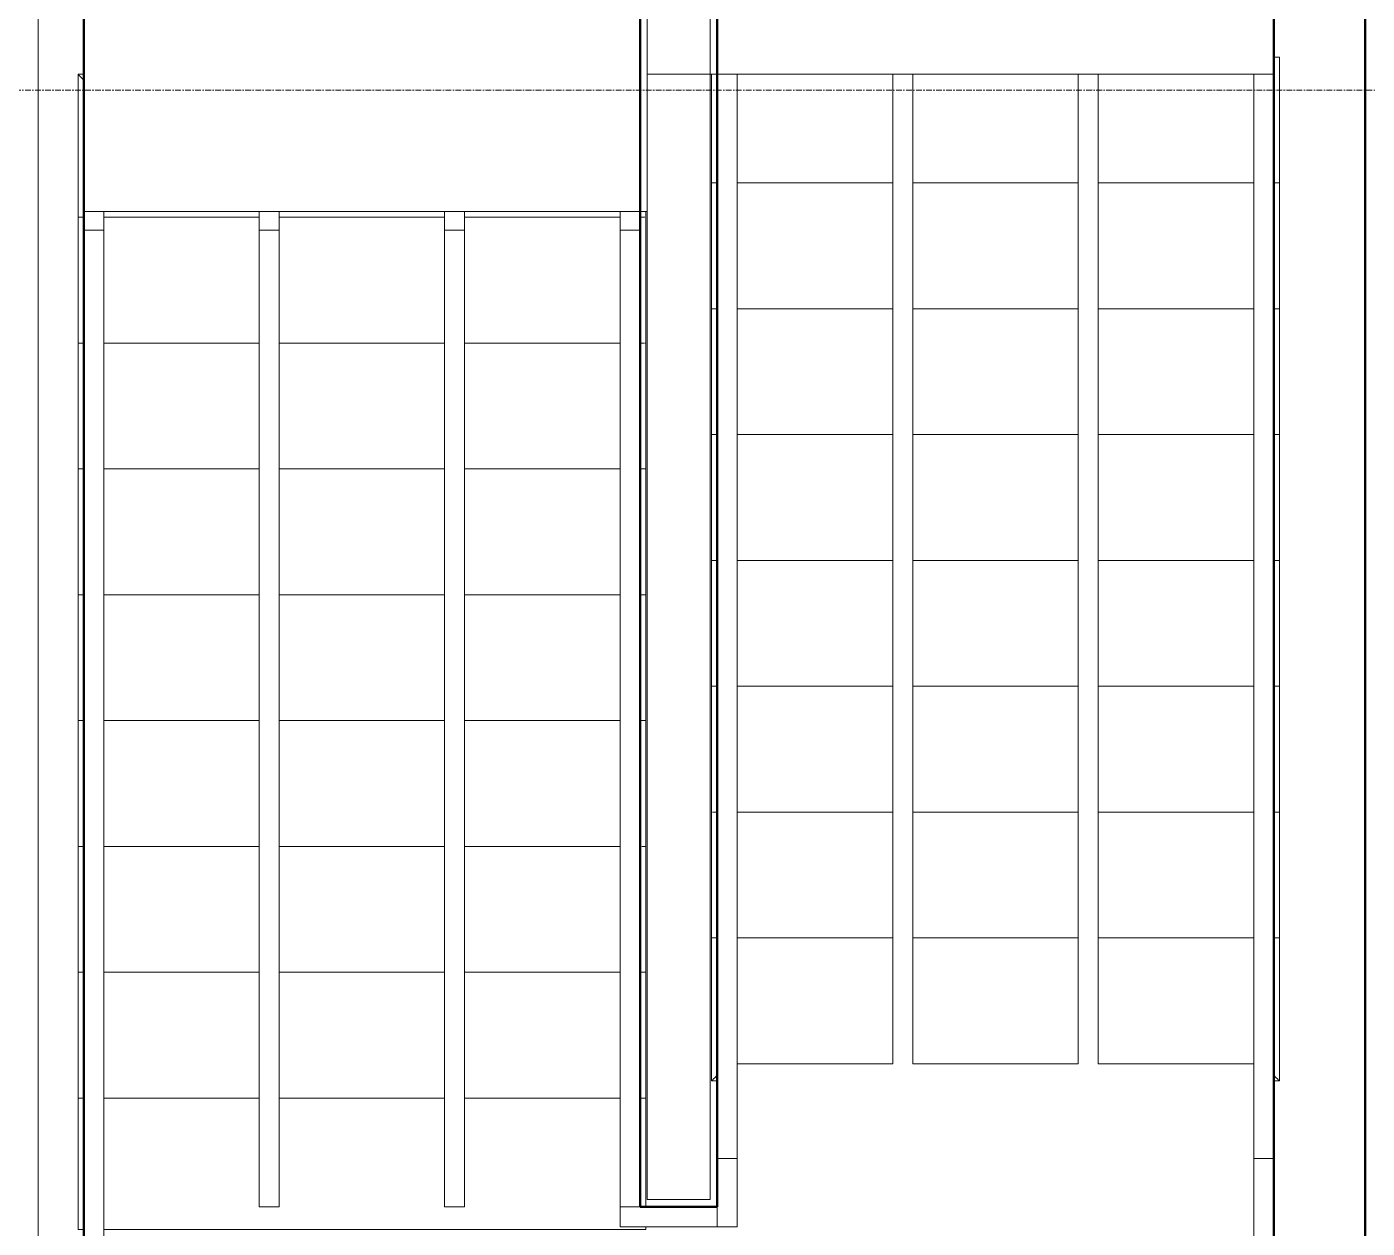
# Model space of a CAD drawing. Header units: inches. Extents: x -4218 to -1830, y 9767 to 12426.
# Drawn here: x -2637.3 to -2520.1, y 10067.7 to 10172.7 of the extents above; entities that cross this region are included whole.
import ezdxf

# ---------------------------------------------------------------- set-up
doc = ezdxf.new("R2010")
doc.units = ezdxf.units.IN
doc.header["$MEASUREMENT"] = 0
doc.linetypes.add('Grid Line 1_2_', pattern=[0.875, 0.5, -0.125, 0.125, -0.125])
for name, color, linetype, lineweight in [('0-1', 7, 'Continuous', 5), ('0-3', 252, 'Continuous', 9), ('A-DETL-MBND-1', 253, 'Continuous', 9), ('A-DETL-MBND-2', 252, 'Continuous', 9), ('A-DETL-MBND-3', 10, 'Continuous', 9), ('A-DETL-MBND-4', 254, 'Continuous', 9), ('A-FLOR-1', 252, 'Continuous', 9), ('A-FLOR-2', 10, 'Continuous', 9), ('A-FLOR-3', 253, 'Continuous', 9), ('A-FLOR-4', 192, 'Continuous', 9), ('A-WALL-1', 7, 'Continuous', 50), ('A-WALL-2', 250, 'Continuous', 13), ('A-WALL-3', 10, 'Continuous', 9), ('I-WALL-1', 7, 'Continuous', 50), ('S-GRID-1', 1, 'Grid Line 1_2_', 9)]:
    doc.layers.add(name, color=color, linetype=linetype, lineweight=lineweight)

# ---------------------------------------------------------------- blocks, each defined once
blk = doc.blocks.new('CTR - 1st Phase - Common Walls_rvt-1-BACKGROUND - RCP - 1ST FLOOR')
at = {"layer": 'A-WALL-1'}
blk.add_line((-2520.32, 10017.09), (-2520.32, 10261.59), dxfattribs=at)
blk = doc.blocks.new('Assembled Stair - ___-2364907-BACKGROUND - RCP - 1ST FLOOR')
at = {"layer": 'A-DETL-MBND-3'}
for p, q in [((-2559.87, 10168.59), (-2561.62, 10168.59)), ((-2561.62, 10168.59), (-2561.62, 10082.09)), ((-2559.87, 10168.59), (-2559.87, 10082.09))]:
    blk.add_line(p, q, dxfattribs=at)
blk = doc.blocks.new('Assembled Stair - ___-2364906-BACKGROUND - RCP - 1ST FLOOR')
at = {"layer": 'A-DETL-MBND-3'}
for p, q in [((-2543.66, 10168.59), (-2545.41, 10168.59)), ((-2545.41, 10168.59), (-2545.41, 10082.09)), ((-2543.66, 10168.59), (-2543.66, 10082.09))]:
    blk.add_line(p, q, dxfattribs=at)
blk = doc.blocks.new('Assembled Stair - ___-2364905-BACKGROUND - RCP - 1ST FLOOR')
at = {"layer": 'A-DETL-MBND-3'}
for p, q in [((-2600.78, 10154.97), (-2600.78, 10156.59)), ((-2599.03, 10156.59), (-2599.03, 10154.97)), ((-2599.03, 10154.97), (-2600.78, 10154.97)), ((-2600.78, 10069.59), (-2600.78, 10154.97)), ((-2599.03, 10154.97), (-2599.03, 10069.59)), ((-2600.78, 10069.59), (-2599.03, 10069.59))]:
    blk.add_line(p, q, dxfattribs=at)
blk = doc.blocks.new('Assembled Stair - ___-2364904-BACKGROUND - RCP - 1ST FLOOR')
at = {"layer": 'A-DETL-MBND-3'}
for p, q in [((-2616.99, 10154.97), (-2616.99, 10156.59)), ((-2615.24, 10156.59), (-2615.24, 10154.97)), ((-2615.24, 10154.97), (-2616.99, 10154.97)), ((-2616.99, 10069.59), (-2616.99, 10154.97)), ((-2615.24, 10154.97), (-2615.24, 10069.59)), ((-2616.99, 10069.59), (-2615.24, 10069.59))]:
    blk.add_line(p, q, dxfattribs=at)
blk = doc.blocks.new('Assembled Stair - ___-2227770-BACKGROUND - RCP - 1ST FLOOR')
at = {"layer": 'A-DETL-MBND-2'}
blk.add_line((-2583.7, 10069.59), (-2576.95, 10069.59), dxfattribs=at)
at = {"layer": 'A-DETL-MBND-3'}
for p, q in [((-2585.45, 10067.84), (-2585.45, 10069.59)), ((-2576.95, 10069.59), (-2576.95, 10067.84)), ((-2585.45, 10067.84), (-2576.95, 10067.84))]:
    blk.add_line(p, q, dxfattribs=at)
blk = doc.blocks.new('Assembled Stair - ___-2227767-BACKGROUND - RCP - 1ST FLOOR')
at = {"layer": 'A-DETL-MBND-2'}
blk.add_line((-2528.32, 10073.82), (-2528.32, 10021.59), dxfattribs=at)
at = {"layer": 'A-DETL-MBND-3'}
for p, q in [((-2530.07, 10073.82), (-2530.07, 10023.34)), ((-2530.07, 10073.82), (-2528.32, 10073.82)), ((-2528.32, 10021.59), (-2530.07, 10023.34))]:
    blk.add_line(p, q, dxfattribs=at)
blk = doc.blocks.new('Assembled Stair - ___-2227766-BACKGROUND - RCP - 1ST FLOOR')
at = {"layer": 'A-DETL-MBND-2'}
for p, q in [((-2576.95, 10159.09), (-2576.95, 10168.59)), ((-2576.95, 10148.09), (-2576.95, 10159.09)), ((-2576.95, 10137.09), (-2576.95, 10148.09)), ((-2576.95, 10126.09), (-2576.95, 10137.09)), ((-2576.95, 10115.09), (-2576.95, 10126.09)), ((-2576.95, 10104.09), (-2576.95, 10115.09)), ((-2576.95, 10093.09), (-2576.95, 10104.09)), ((-2576.95, 10082.09), (-2576.95, 10093.09)), ((-2576.95, 10080.59), (-2576.95, 10082.09)), ((-2576.95, 10073.82), (-2576.95, 10080.59)), ((-2576.95, 10069.59), (-2576.95, 10073.82))]:
    blk.add_line(p, q, dxfattribs=at)
at = {"layer": 'A-DETL-MBND-3'}
for p, q in [((-2575.2, 10168.59), (-2576.95, 10168.59)), ((-2575.2, 10073.82), (-2575.2, 10168.59)), ((-2576.95, 10073.82), (-2575.2, 10073.82)), ((-2575.2, 10073.82), (-2575.2, 10067.84)), ((-2576.95, 10067.84), (-2576.95, 10069.59)), ((-2576.95, 10067.84), (-2575.2, 10067.84))]:
    blk.add_line(p, q, dxfattribs=at)
blk = doc.blocks.new('Assembled Stair - ___-2227765-BACKGROUND - RCP - 1ST FLOOR')
at = {"layer": 'A-DETL-MBND-1'}
blk.add_line((-2528.32, 10070.39), (-2528.32, 10073.82), dxfattribs=at)
at = {"layer": 'A-DETL-MBND-2'}
for p, q in [((-2528.32, 10168.59), (-2528.32, 10159.09)), ((-2528.32, 10159.09), (-2528.32, 10148.09)), ((-2528.32, 10148.09), (-2528.32, 10137.09)), ((-2528.32, 10137.09), (-2528.32, 10126.09)), ((-2528.32, 10126.09), (-2528.32, 10115.09)), ((-2528.32, 10115.09), (-2528.32, 10104.09)), ((-2528.32, 10104.09), (-2528.32, 10093.09)), ((-2528.32, 10093.09), (-2528.32, 10082.09)), ((-2528.32, 10082.09), (-2528.32, 10080.59)), ((-2528.32, 10080.59), (-2528.32, 10073.82))]:
    blk.add_line(p, q, dxfattribs=at)
at = {"layer": 'A-DETL-MBND-3'}
for p, q in [((-2528.32, 10168.59), (-2530.07, 10168.59)), ((-2530.07, 10168.59), (-2530.07, 10073.82)), ((-2528.32, 10073.82), (-2530.07, 10073.82))]:
    blk.add_line(p, q, dxfattribs=at)
blk = doc.blocks.new('Assembled Stair - Landing_Internal_-2374933-BACKGROUND - RCP - 1ST FLOOR')
at = {"layer": 'A-DETL-MBND-1'}
for p, q in [((-2576.95, 10080.59), (-2576.95, 10082.09)), ((-2528.32, 10082.09), (-2528.32, 10080.59)), ((-2576.95, 10071.91), (-2576.95, 10080.59)), ((-2528.32, 10080.59), (-2528.32, 10073.82)), ((-2528.32, 10070.39), (-2528.32, 10021.59)), ((-2632.32, 10021.59), (-2632.32, 10045.59)), ((-2528.32, 10021.59), (-2632.32, 10021.59))]:
    blk.add_line(p, q, dxfattribs=at)
at = {"layer": 'A-DETL-MBND-3'}
for p, q in [((-2575.2, 10082.09), (-2561.62, 10082.09)), ((-2559.87, 10082.09), (-2545.41, 10082.09)), ((-2543.66, 10082.09), (-2530.07, 10082.09))]:
    blk.add_line(p, q, dxfattribs=at)
at = {"layer": 'A-DETL-MBND-4'}
for p, q in [((-2528.32, 10073.82), (-2528.32, 10070.39)), ((-2632.32, 10065.36), (-2632.32, 10067.59)), ((-2632.32, 10045.59), (-2632.32, 10065.36))]:
    blk.add_line(p, q, dxfattribs=at)
blk = doc.blocks.new('Assembled Stair - ___-2227762-BACKGROUND - RCP - 1ST FLOOR')
blk.add_blockref('Assembled Stair - Landing_Internal_-2374933-BACKGROUND - RCP - 1ST FLOOR', (0, 0))
blk = doc.blocks.new('Assembled Stair - Run_Internal_-2374932-BACKGROUND - RCP - 1ST FLOOR')
at = {"layer": 'A-DETL-MBND-2'}
for p, q in [((-2527.82, 10170.09), (-2528.32, 10170.09)), ((-2527.82, 10170.09), (-2527.82, 10159.09)), ((-2577.45, 10159.09), (-2577.45, 10168.59)), ((-2577.45, 10148.09), (-2577.45, 10159.09)), ((-2577.09, 10159.09), (-2577.45, 10159.09)), ((-2576.95, 10159.09), (-2577.08, 10159.09)), ((-2527.82, 10159.09), (-2528.32, 10159.09)), ((-2527.82, 10159.09), (-2527.82, 10148.09)), ((-2577.45, 10137.09), (-2577.45, 10148.09)), ((-2576.95, 10148.09), (-2577.45, 10148.09)), ((-2528.07, 10148.09), (-2528.32, 10148.09)), ((-2527.89, 10148.09), (-2528.07, 10148.09)), ((-2527.82, 10148.09), (-2527.89, 10148.09)), ((-2527.82, 10148.09), (-2527.82, 10137.09)), ((-2577.45, 10126.09), (-2577.45, 10137.09)), ((-2577.21, 10137.09), (-2577.45, 10137.09)), ((-2576.95, 10137.09), (-2577.2, 10137.09)), ((-2527.89, 10137.09), (-2528.32, 10137.09)), ((-2527.82, 10137.09), (-2527.89, 10137.09)), ((-2527.82, 10137.09), (-2527.82, 10126.09)), ((-2577.45, 10115.09), (-2577.45, 10126.09)), ((-2577.3, 10126.09), (-2577.45, 10126.09)), ((-2577.08, 10126.09), (-2577.27, 10126.09)), ((-2576.95, 10126.09), (-2577.08, 10126.09)), ((-2528.07, 10126.09), (-2528.32, 10126.09)), ((-2527.82, 10126.09), (-2528.07, 10126.09)), ((-2527.82, 10126.09), (-2527.82, 10115.09)), ((-2577.45, 10104.09), (-2577.45, 10115.09)), ((-2577.33, 10115.09), (-2577.45, 10115.09)), ((-2577.08, 10115.09), (-2577.3, 10115.09)), ((-2576.95, 10115.09), (-2577.08, 10115.09)), ((-2528.19, 10115.09), (-2528.32, 10115.09)), ((-2527.82, 10115.09), (-2528.19, 10115.09)), ((-2527.82, 10115.09), (-2527.82, 10104.09)), ((-2577.45, 10093.09), (-2577.45, 10104.09)), ((-2577.43, 10104.09), (-2577.45, 10104.09)), ((-2577.3, 10104.09), (-2577.38, 10104.09)), ((-2576.95, 10104.09), (-2577.3, 10104.09)), ((-2527.97, 10104.09), (-2528.32, 10104.09)), ((-2527.82, 10104.09), (-2527.97, 10104.09)), ((-2527.82, 10104.09), (-2527.82, 10093.09)), ((-2577.45, 10093.09), (-2577.3, 10093.09)), ((-2577.45, 10080.59), (-2577.45, 10093.06)), ((-2577.3, 10093.09), (-2576.95, 10093.09)), ((-2528.32, 10093.09), (-2528.19, 10093.09)), ((-2528.19, 10093.09), (-2528.07, 10093.09)), ((-2528.07, 10093.09), (-2527.97, 10093.09)), ((-2527.97, 10093.09), (-2527.82, 10093.09)), ((-2527.82, 10093.09), (-2527.82, 10080.59)), ((-2576.95, 10080.59), (-2577.45, 10080.59)), ((-2527.82, 10080.59), (-2528.32, 10080.59))]:
    blk.add_line(p, q, dxfattribs=at)
for points, knots in [([(-2576.95, 10081.09), (-2576.99, 10081.05), (-2577.06, 10080.98), (-2577.14, 10080.9), (-2577.19, 10080.85), (-2577.23, 10080.81), (-2577.26, 10080.78), (-2577.3, 10080.74), (-2577.32, 10080.71), (-2577.35, 10080.69), (-2577.38, 10080.66), (-2577.41, 10080.63), (-2577.44, 10080.6), (-2577.45, 10080.59), (-2577.45, 10080.59)], [-1, -1, -1, -1, -0.9166667, -0.875, -0.8333333, -0.8125, -0.7916667, -0.75, -0.7291667, -0.7083333, -0.6666667, -0.625, -0.5833333, -0.5, -0.5, -0.5, -0.5]), ([(-2528.32, 10081.09), (-2528.28, 10081.04), (-2528.21, 10080.98), (-2528.13, 10080.9), (-2528.09, 10080.86), (-2528.07, 10080.84)], [-1, -1, -1, -1, -0.9166667, -0.875, -0.8333333, -0.8333333, -0.8333333, -0.8333333]), ([(-2528.07, 10080.84), (-2528.06, 10080.83), (-2528.05, 10080.81), (-2528.01, 10080.78), (-2527.98, 10080.74), (-2527.95, 10080.71), (-2527.92, 10080.69), (-2527.89, 10080.66), (-2527.86, 10080.63), (-2527.85, 10080.61), (-2527.84, 10080.61)], [-0.8333333, -0.8333333, -0.8333333, -0.8333333, -0.8125, -0.7916667, -0.75, -0.7291667, -0.7083333, -0.6666667, -0.625, -0.5833333, -0.5833333, -0.5833333, -0.5833333])]:
    blk.add_open_spline(points, degree=3, knots=knots, dxfattribs=at)
blk.add_open_spline([(-2527.84, 10080.61), (-2527.83, 10080.6), (-2527.82, 10080.59), (-2527.82, 10080.59)], degree=3, dxfattribs=at)
at = {"layer": 'A-DETL-MBND-3'}
for p, q in [((-2575.2, 10159.09), (-2561.62, 10159.09)), ((-2559.87, 10159.09), (-2545.41, 10159.09)), ((-2543.66, 10159.09), (-2530.07, 10159.09)), ((-2575.2, 10148.09), (-2561.62, 10148.09)), ((-2559.87, 10148.09), (-2545.41, 10148.09)), ((-2543.66, 10148.09), (-2530.07, 10148.09)), ((-2575.2, 10137.09), (-2561.62, 10137.09)), ((-2559.87, 10137.09), (-2545.41, 10137.09)), ((-2543.66, 10137.09), (-2530.07, 10137.09)), ((-2575.2, 10126.09), (-2561.62, 10126.09)), ((-2559.87, 10126.09), (-2545.41, 10126.09)), ((-2543.66, 10126.09), (-2530.07, 10126.09)), ((-2575.2, 10115.09), (-2561.62, 10115.09)), ((-2559.87, 10115.09), (-2545.41, 10115.09)), ((-2543.66, 10115.09), (-2530.07, 10115.09)), ((-2575.2, 10104.09), (-2561.62, 10104.09)), ((-2559.87, 10104.09), (-2545.41, 10104.09)), ((-2543.66, 10104.09), (-2530.07, 10104.09)), ((-2575.2, 10093.09), (-2561.62, 10093.09)), ((-2559.87, 10093.09), (-2545.41, 10093.09)), ((-2543.66, 10093.09), (-2530.07, 10093.09))]:
    blk.add_line(p, q, dxfattribs=at)
at = {"layer": 'A-DETL-MBND-4'}
for p, q in [((-2576.95, 10082.09), (-2576.95, 10081.34)), ((-2528.32, 10081.34), (-2528.32, 10082.09))]:
    blk.add_line(p, q, dxfattribs=at)
blk = doc.blocks.new('Assembled Stair - ___-2227760-BACKGROUND - RCP - 1ST FLOOR')
blk.add_blockref('Assembled Stair - Run_Internal_-2374932-BACKGROUND - RCP - 1ST FLOOR', (0, 0))
blk = doc.blocks.new('Assembled Stair - ___-2227759-BACKGROUND - RCP - 1ST FLOOR')
at = {"layer": 'A-DETL-MBND-2'}
for p, q in [((-2583.7, 10156.59), (-2583.7, 10154.97)), ((-2583.7, 10154.97), (-2583.7, 10145.09)), ((-2583.7, 10145.09), (-2583.7, 10134.09)), ((-2583.7, 10134.09), (-2583.7, 10123.09)), ((-2583.7, 10123.09), (-2583.7, 10112.09)), ((-2583.7, 10112.09), (-2583.7, 10101.09)), ((-2583.7, 10101.09), (-2583.7, 10090.09)), ((-2583.7, 10090.09), (-2583.7, 10079.09)), ((-2583.7, 10079.09), (-2583.7, 10069.59))]:
    blk.add_line(p, q, dxfattribs=at)
at = {"layer": 'A-DETL-MBND-3'}
for p, q in [((-2585.45, 10154.97), (-2585.45, 10156.59)), ((-2583.7, 10154.97), (-2585.45, 10154.97)), ((-2585.45, 10069.59), (-2585.45, 10154.97)), ((-2583.7, 10069.59), (-2585.45, 10069.59))]:
    blk.add_line(p, q, dxfattribs=at)
blk = doc.blocks.new('Assembled Stair - ___-2227758-BACKGROUND - RCP - 1ST FLOOR')
at = {"layer": 'A-DETL-MBND-1'}
for p, q in [((-2632.32, 10101.09), (-2632.32, 10101.59)), ((-2632.32, 10090.09), (-2632.32, 10101.09)), ((-2632.32, 10079.09), (-2632.32, 10090.09)), ((-2632.32, 10067.59), (-2632.32, 10079.09)), ((-2632.32, 10065.36), (-2632.32, 10067.59))]:
    blk.add_line(p, q, dxfattribs=at)
at = {"layer": 'A-DETL-MBND-2'}
for p, q in [((-2632.32, 10154.97), (-2632.32, 10156.59)), ((-2632.32, 10145.09), (-2632.32, 10154.97)), ((-2632.32, 10134.09), (-2632.32, 10145.09)), ((-2632.32, 10123.09), (-2632.32, 10134.09)), ((-2632.32, 10112.09), (-2632.32, 10123.09)), ((-2632.32, 10101.59), (-2632.32, 10112.09)), ((-2632.2, 10065.36), (-2632.32, 10065.36))]:
    blk.add_line(p, q, dxfattribs=at)
at = {"layer": 'A-DETL-MBND-3'}
for p, q in [((-2630.57, 10156.59), (-2630.57, 10154.97)), ((-2630.57, 10154.97), (-2632.32, 10154.97)), ((-2630.57, 10154.97), (-2630.57, 10065.36)), ((-2630.57, 10065.36), (-2632.2, 10065.36))]:
    blk.add_line(p, q, dxfattribs=at)
blk = doc.blocks.new('Assembled Stair - Run_Internal_-2374931-BACKGROUND - RCP - 1ST FLOOR')
at = {"layer": 'A-DETL-MBND-2'}
for p, q in [((-2632.82, 10168.59), (-2632.32, 10168.59)), ((-2632.82, 10156.09), (-2632.82, 10168.59)), ((-2632.82, 10145.09), (-2632.82, 10156.09)), ((-2632.57, 10156.09), (-2632.82, 10156.09)), ((-2632.32, 10156.09), (-2632.57, 10156.09)), ((-2583.57, 10156.09), (-2583.7, 10156.09)), ((-2583.27, 10156.09), (-2583.57, 10156.09)), ((-2583.2, 10156.09), (-2583.22, 10156.09)), ((-2583.2, 10156.59), (-2583.2, 10156.09)), ((-2583.2, 10156.09), (-2583.2, 10145.09)), ((-2632.82, 10134.09), (-2632.82, 10145.09)), ((-2632.82, 10145.09), (-2632.68, 10145.09)), ((-2632.68, 10145.09), (-2632.32, 10145.09)), ((-2583.7, 10145.09), (-2583.35, 10145.09)), ((-2583.27, 10145.09), (-2583.2, 10145.09)), ((-2583.2, 10145.09), (-2583.2, 10134.09)), ((-2632.82, 10123.09), (-2632.82, 10134.09)), ((-2632.82, 10134.09), (-2632.32, 10134.09)), ((-2583.7, 10134.09), (-2583.57, 10134.09)), ((-2583.57, 10134.09), (-2583.36, 10134.09)), ((-2583.35, 10134.09), (-2583.2, 10134.09)), ((-2583.2, 10134.09), (-2583.2, 10123.09)), ((-2632.82, 10112.09), (-2632.82, 10123.09)), ((-2632.82, 10123.09), (-2632.32, 10123.09)), ((-2583.7, 10123.09), (-2583.45, 10123.09)), ((-2583.42, 10123.09), (-2583.27, 10123.09)), ((-2583.27, 10123.09), (-2583.2, 10123.09)), ((-2583.2, 10123.09), (-2583.2, 10112.09)), ((-2632.82, 10101.09), (-2632.82, 10112.09)), ((-2632.82, 10112.09), (-2632.32, 10112.09)), ((-2583.7, 10112.09), (-2583.48, 10112.09)), ((-2583.45, 10112.09), (-2583.2, 10112.09)), ((-2583.2, 10112.09), (-2583.2, 10101.09)), ((-2632.82, 10090.09), (-2632.82, 10101.09)), ((-2632.82, 10101.09), (-2632.81, 10101.09)), ((-2632.81, 10101.09), (-2632.32, 10101.09)), ((-2583.7, 10101.09), (-2583.57, 10101.09)), ((-2583.53, 10101.09), (-2583.2, 10101.09)), ((-2583.2, 10101.09), (-2583.2, 10090.09)), ((-2632.82, 10079.09), (-2632.82, 10090.09)), ((-2632.82, 10090.09), (-2632.57, 10090.09)), ((-2632.57, 10090.09), (-2632.32, 10090.09)), ((-2583.7, 10090.09), (-2583.59, 10090.09)), ((-2583.57, 10090.09), (-2583.2, 10090.09)), ((-2583.2, 10090.09), (-2583.2, 10079.09)), ((-2632.82, 10067.59), (-2632.82, 10079.09)), ((-2632.82, 10079.09), (-2632.32, 10079.09)), ((-2583.7, 10079.09), (-2583.57, 10079.09)), ((-2583.57, 10079.09), (-2583.2, 10079.09)), ((-2583.2, 10079.09), (-2583.2, 10069.59)), ((-2632.82, 10067.59), (-2632.32, 10067.59))]:
    blk.add_line(p, q, dxfattribs=at)
blk.add_open_spline([(-2632.32, 10168.09), (-2632.37, 10168.13), (-2632.43, 10168.2), (-2632.52, 10168.28), (-2632.56, 10168.33), (-2632.6, 10168.37), (-2632.64, 10168.4), (-2632.67, 10168.44), (-2632.7, 10168.47), (-2632.73, 10168.49), (-2632.76, 10168.52), (-2632.79, 10168.55), (-2632.82, 10168.58), (-2632.82, 10168.59), (-2632.82, 10168.59)], degree=3, knots=[-1, -1, -1, -1, -0.9166667, -0.875, -0.8333333, -0.8125, -0.7916667, -0.75, -0.7291667, -0.7083333, -0.6666667, -0.625, -0.5833333, -0.5, -0.5, -0.5, -0.5], dxfattribs=at)
at = {"layer": 'A-DETL-MBND-3'}
for p, q in [((-2616.99, 10156.09), (-2630.57, 10156.09)), ((-2600.78, 10156.09), (-2615.24, 10156.09)), ((-2585.45, 10156.09), (-2599.03, 10156.09)), ((-2616.99, 10145.09), (-2630.57, 10145.09)), ((-2600.78, 10145.09), (-2615.24, 10145.09)), ((-2585.45, 10145.09), (-2599.03, 10145.09)), ((-2616.99, 10134.09), (-2630.57, 10134.09)), ((-2600.78, 10134.09), (-2615.24, 10134.09)), ((-2585.45, 10134.09), (-2599.03, 10134.09)), ((-2616.99, 10123.09), (-2630.57, 10123.09)), ((-2600.78, 10123.09), (-2615.24, 10123.09)), ((-2585.45, 10123.09), (-2599.03, 10123.09)), ((-2616.99, 10112.09), (-2630.57, 10112.09)), ((-2600.78, 10112.09), (-2615.24, 10112.09)), ((-2585.45, 10112.09), (-2599.03, 10112.09)), ((-2632.32, 10101.59), (-2632.32, 10101.09)), ((-2616.99, 10101.09), (-2630.57, 10101.09)), ((-2600.78, 10101.09), (-2615.24, 10101.09)), ((-2585.45, 10101.09), (-2599.03, 10101.09)), ((-2632.32, 10090.84), (-2632.32, 10090.09)), ((-2616.99, 10090.09), (-2630.57, 10090.09)), ((-2600.78, 10090.09), (-2615.24, 10090.09)), ((-2585.45, 10090.09), (-2599.03, 10090.09)), ((-2632.32, 10079.84), (-2632.32, 10079.09)), ((-2616.99, 10079.09), (-2630.57, 10079.09)), ((-2600.78, 10079.09), (-2615.24, 10079.09)), ((-2585.45, 10079.09), (-2599.03, 10079.09)), ((-2583.7, 10067.59), (-2630.57, 10067.59)), ((-2583.7, 10067.59), (-2583.2, 10067.59)), ((-2583.2, 10067.84), (-2583.2, 10067.59))]:
    blk.add_line(p, q, dxfattribs=at)
at = {"layer": 'A-DETL-MBND-4'}
blk.add_line((-2632.32, 10101.84), (-2632.32, 10101.59), dxfattribs=at)
blk = doc.blocks.new('Assembled Stair - ___-2227755-BACKGROUND - RCP - 1ST FLOOR')
blk.add_blockref('Assembled Stair - Run_Internal_-2374931-BACKGROUND - RCP - 1ST FLOOR', (0, 0))
blk = doc.blocks.new('CTR - 1st Phase -Stairs _ Elevators_rvt-1-BACKGROUND - RCP - 1ST FLOOR')
at = {"layer": 'A-DETL-MBND-2'}
for p, q in [((-2528.32, 10179.59), (-2528.32, 10168.59)), ((-2576.95, 10168.59), (-2583.07, 10168.59))]:
    blk.add_line(p, q, dxfattribs=at)
at = {"layer": 'A-DETL-MBND-3'}
for p, q in [((-2561.62, 10168.59), (-2575.2, 10168.59)), ((-2545.41, 10168.59), (-2559.87, 10168.59)), ((-2530.07, 10168.59), (-2543.66, 10168.59))]:
    blk.add_line(p, q, dxfattribs=at)
at = {"layer": 'A-FLOR-1'}
for p, q in [((-2636.32, 10261.59), (-2636.32, 10013.59)), ((-2632.32, 10156.59), (-2632.32, 10253.59)), ((-2583.07, 10156.59), (-2583.7, 10156.59))]:
    blk.add_line(p, q, dxfattribs=at)
at = {"layer": 'A-FLOR-2'}
blk.add_line((-2583.7, 10156.59), (-2632.32, 10156.59), dxfattribs=at)
at = {"layer": 'A-FLOR-3'}
blk.add_line((-2583.07, 10181.21), (-2583.07, 10156.59), dxfattribs=at)
at = {"layer": 'A-WALL-1'}
for p, q in [((-2520.32, 10253.59), (-2520.32, 10021.59)), ((-2632.32, 10197.59), (-2632.32, 10021.59)), ((-2528.32, 10021.59), (-2528.32, 10184.46))]:
    blk.add_line(p, q, dxfattribs=at)
at = {"layer": 'A-WALL-2'}
for p, q in [((-2583.07, 10070.21), (-2583.07, 10190.59)), ((-2577.57, 10070.21), (-2577.57, 10185.09)), ((-2577.57, 10070.21), (-2583.07, 10070.21))]:
    blk.add_line(p, q, dxfattribs=at)
at = {"layer": 'A-WALL-3'}
for p, q in [((-2632.32, 10101.84), (-2632.32, 10101.59)), ((-2632.32, 10101.59), (-2632.32, 10101.09)), ((-2632.32, 10101.09), (-2632.32, 10091.63)), ((-2632.32, 10091.09), (-2632.32, 10090.84)), ((-2632.32, 10090.84), (-2632.32, 10090.09)), ((-2632.32, 10090.09), (-2632.32, 10080.59)), ((-2632.32, 10080.09), (-2632.32, 10079.84)), ((-2632.32, 10079.84), (-2632.32, 10079.09)), ((-2632.32, 10079.09), (-2632.32, 10071.91))]:
    blk.add_line(p, q, dxfattribs=at)
at = {"layer": 'I-WALL-1'}
for p, q in [((-2583.7, 10069.59), (-2583.7, 10191.21)), ((-2576.95, 10184.46), (-2576.95, 10069.59)), ((-2583.07, 10069.59), (-2583.7, 10069.59)), ((-2577.57, 10069.59), (-2583.07, 10069.59)), ((-2576.95, 10069.59), (-2577.57, 10069.59))]:
    blk.add_line(p, q, dxfattribs=at)
at = {"layer": '0-3'}
for name in ['Assembled Stair - ___-2227760-BACKGROUND - RCP - 1ST FLOOR', 'Assembled Stair - ___-2227755-BACKGROUND - RCP - 1ST FLOOR', 'Assembled Stair - ___-2227766-BACKGROUND - RCP - 1ST FLOOR', 'Assembled Stair - ___-2364907-BACKGROUND - RCP - 1ST FLOOR', 'Assembled Stair - ___-2364906-BACKGROUND - RCP - 1ST FLOOR', 'Assembled Stair - ___-2227765-BACKGROUND - RCP - 1ST FLOOR', 'Assembled Stair - ___-2227758-BACKGROUND - RCP - 1ST FLOOR', 'Assembled Stair - ___-2364904-BACKGROUND - RCP - 1ST FLOOR', 'Assembled Stair - ___-2364905-BACKGROUND - RCP - 1ST FLOOR', 'Assembled Stair - ___-2227759-BACKGROUND - RCP - 1ST FLOOR', 'Assembled Stair - ___-2227762-BACKGROUND - RCP - 1ST FLOOR', 'Assembled Stair - ___-2227767-BACKGROUND - RCP - 1ST FLOOR', 'Assembled Stair - ___-2227770-BACKGROUND - RCP - 1ST FLOOR']:
    blk.add_blockref(name, (0, 0), dxfattribs=at)

msp = doc.modelspace()

# ---------------------------------------------------------------- linework, layer by layer
at = {"layer": 'A-FLOR-4'}
msp.add_line((-2520.32, 10017.71), (-2520.32, 10261.59), dxfattribs=at)
at = {"layer": 'S-GRID-1'}
msp.add_line((-1830.2, 10167.19), (-4168.71, 10167.19), dxfattribs=at)

# ---------------------------------------------------------------- block references
at = {"layer": '0-1'}
for name in ['CTR - 1st Phase -Stairs _ Elevators_rvt-1-BACKGROUND - RCP - 1ST FLOOR', 'CTR - 1st Phase - Common Walls_rvt-1-BACKGROUND - RCP - 1ST FLOOR']:
    msp.add_blockref(name, (0, 0), dxfattribs=at)

doc.saveas('drawing.dxf')
